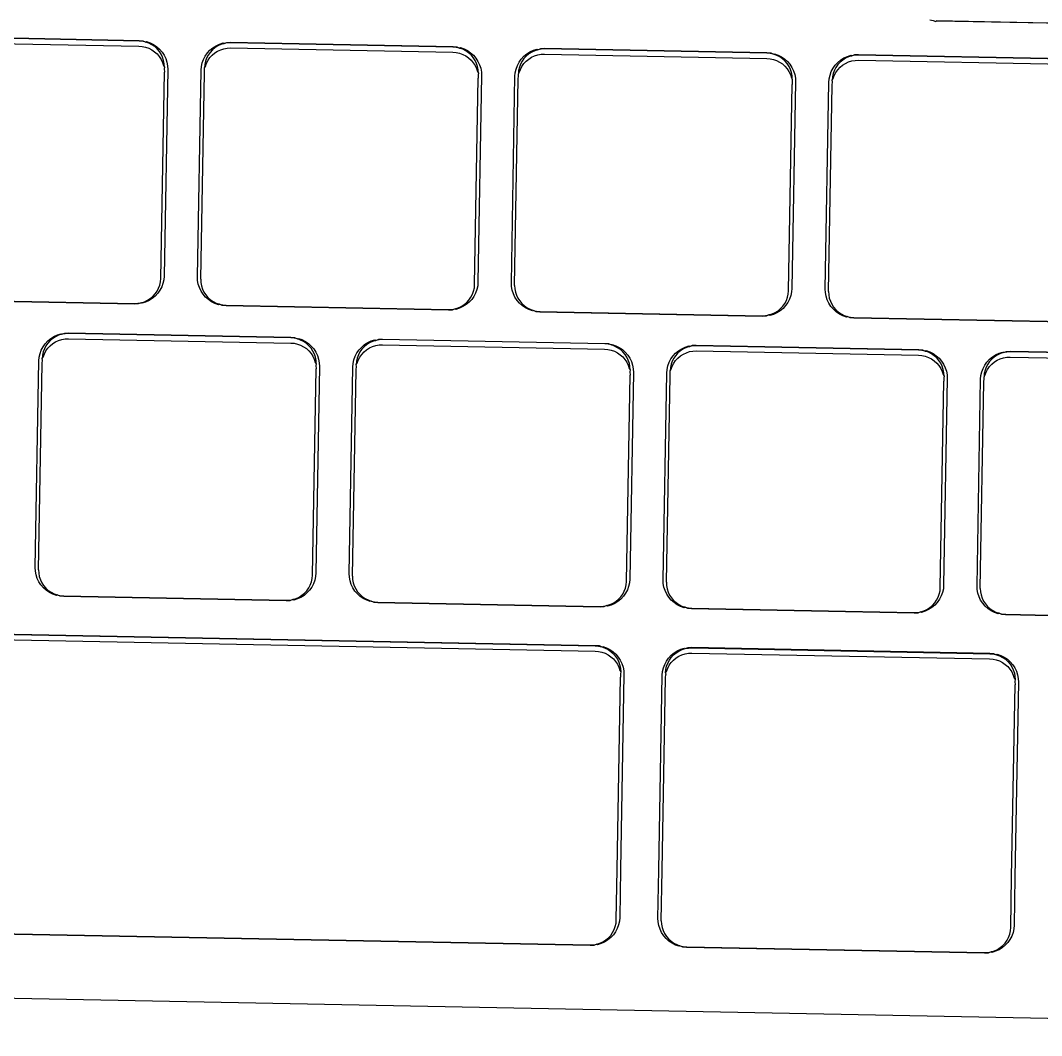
# Model space of a CAD drawing. Header units: millimetres. Extents: x -9564 to 100156, y -26854 to 24346.
# Drawn here: x 64309.3 to 64363.5, y -3054.6 to -3000.7 of the extents above; entities that cross this region are included whole.
import ezdxf

# ---------------------------------------------------------------- set-up
doc = ezdxf.new("R2010")
doc.units = ezdxf.units.MM
doc.header["$LTSCALE"] = 100
doc.layers.add('Muebles', color=112, linetype='Continuous')

msp = doc.modelspace()

# ---------------------------------------------------------------- linework, layer by layer
at = {"layer": 'Muebles'}
for p, q in [((64357.592, -3000.619), (64357.768, -3000.657)), ((64357.768, -3000.657), (64357.914, -3000.707)), ((64357.914, -3000.707), (64357.947, -3000.672)), ((64357.947, -3000.672), (64369.752, -3000.902)), ((64369.737, -3000.937), (64357.947, -3000.672)), ((64303.762, -3001.483), (64315.579, -3001.713)), ((64303.762, -3001.791), (64315.568, -3002.021)), ((64315.573, -3001.748), (64303.767, -3001.518)), ((64315.752, -3001.763), (64315.573, -3001.748)), ((64315.579, -3001.713), (64315.776, -3001.73)), ((64315.927, -3001.801), (64315.752, -3001.763)), ((64315.776, -3001.73), (64315.927, -3001.801)), ((64315.927, -3001.801), (64315.974, -3001.773)), ((64316.096, -3001.862), (64315.927, -3001.801)), ((64315.974, -3001.773), (64316.165, -3001.841)), ((64320.243, -3001.817), (64320.44, -3001.808)), ((64320.44, -3001.808), (64332.257, -3002.039)), ((64315.568, -3002.021), (64315.747, -3002.037)), ((64315.747, -3002.037), (64315.922, -3002.074)), ((64315.922, -3002.074), (64316.091, -3002.135)), ((64316.091, -3002.135), (64316.251, -3002.216)), ((64316.256, -3001.943), (64316.096, -3001.862)), ((64316.165, -3001.841), (64316.345, -3001.933)), ((64316.251, -3002.216), (64316.399, -3002.317)), ((64316.404, -3002.044), (64316.256, -3001.943)), ((64316.345, -3001.933), (64316.512, -3002.047)), ((64316.399, -3002.317), (64316.532, -3002.436)), ((64316.537, -3002.163), (64316.404, -3002.044)), ((64316.512, -3002.047), (64316.662, -3002.181)), ((64316.653, -3002.298), (64316.537, -3002.163)), ((64316.75, -3002.447), (64316.653, -3002.298)), ((64316.662, -3002.181), (64316.793, -3002.334)), ((64316.793, -3002.334), (64316.903, -3002.502)), ((64319.205, -3002.381), (64319.341, -3002.234)), ((64319.346, -3002.351), (64319.244, -3002.496)), ((64319.341, -3002.234), (64319.495, -3002.105)), ((64319.467, -3002.22), (64319.346, -3002.351)), ((64319.604, -3002.106), (64319.467, -3002.22)), ((64319.495, -3002.105), (64319.666, -3001.997)), ((64319.599, -3002.379), (64319.75, -3002.284)), ((64319.755, -3002.011), (64319.604, -3002.106)), ((64319.666, -3001.997), (64319.85, -3001.913)), ((64319.75, -3002.284), (64319.913, -3002.209)), ((64319.918, -3001.936), (64319.755, -3002.011)), ((64319.85, -3001.913), (64320.043, -3001.852)), ((64319.913, -3002.209), (64320.084, -3002.156)), ((64320.089, -3001.883), (64319.918, -3001.936)), ((64320.043, -3001.852), (64320.089, -3001.883)), ((64320.084, -3002.156), (64320.261, -3002.124)), ((64320.089, -3001.883), (64320.243, -3001.817)), ((64320.265, -3001.851), (64320.089, -3001.883)), ((64320.261, -3002.124), (64320.44, -3002.116)), ((64320.445, -3001.843), (64320.265, -3001.851)), ((64320.44, -3002.116), (64332.245, -3002.347)), ((64332.25, -3002.074), (64320.445, -3001.843)), ((64332.245, -3002.347), (64332.425, -3002.362)), ((64332.429, -3002.089), (64332.25, -3002.074)), ((64332.257, -3002.039), (64332.453, -3002.055)), ((64332.605, -3002.126), (64332.429, -3002.089)), ((64332.453, -3002.055), (64332.605, -3002.126)), ((64332.605, -3002.126), (64332.652, -3002.098)), ((64332.774, -3002.187), (64332.605, -3002.126)), ((64332.652, -3002.098), (64332.843, -3002.166)), ((64332.934, -3002.268), (64332.774, -3002.187)), ((64332.843, -3002.166), (64333.023, -3002.258)), ((64333.081, -3002.369), (64332.934, -3002.268)), ((64333.023, -3002.258), (64333.19, -3002.372)), ((64336.173, -3002.43), (64336.344, -3002.323)), ((64336.433, -3002.336), (64336.282, -3002.432)), ((64336.344, -3002.323), (64336.527, -3002.238)), ((64336.595, -3002.261), (64336.433, -3002.336)), ((64336.527, -3002.238), (64336.721, -3002.177)), ((64336.766, -3002.208), (64336.595, -3002.261)), ((64336.721, -3002.177), (64336.766, -3002.208)), ((64336.766, -3002.208), (64336.92, -3002.142)), ((64336.943, -3002.177), (64336.766, -3002.208)), ((64336.92, -3002.142), (64337.117, -3002.133)), ((64337.123, -3002.168), (64336.943, -3002.177)), ((64337.117, -3002.133), (64348.935, -3002.364)), ((64348.928, -3002.399), (64337.123, -3002.168)), ((64316.532, -3002.436), (64316.648, -3002.572)), ((64316.648, -3002.572), (64316.745, -3002.72)), ((64316.745, -3002.72), (64316.822, -3002.881)), ((64316.827, -3002.608), (64316.75, -3002.447)), ((64316.822, -3002.881), (64316.877, -3003.049)), ((64316.881, -3002.776), (64316.827, -3002.608)), ((64316.913, -3002.95), (64316.881, -3002.776)), ((64316.903, -3002.502), (64316.989, -3002.682)), ((64316.989, -3002.682), (64317.051, -3002.872)), ((64317.051, -3002.872), (64317.087, -3003.068)), ((64318.928, -3002.909), (64318.996, -3002.721)), ((64318.996, -3002.721), (64319.089, -3002.544)), ((64319.101, -3002.819), (64319.063, -3002.992)), ((64319.089, -3002.544), (64319.205, -3002.381)), ((64319.161, -3002.653), (64319.101, -3002.819)), ((64319.157, -3002.926), (64319.239, -3002.769)), ((64319.244, -3002.496), (64319.161, -3002.653)), ((64319.239, -3002.769), (64319.341, -3002.624)), ((64319.341, -3002.624), (64319.462, -3002.493)), ((64319.462, -3002.493), (64319.599, -3002.379)), ((64332.425, -3002.362), (64332.6, -3002.4)), ((64332.6, -3002.4), (64332.769, -3002.46)), ((64332.769, -3002.46), (64332.929, -3002.541)), ((64332.929, -3002.541), (64333.077, -3002.642)), ((64333.077, -3002.642), (64333.21, -3002.761)), ((64333.214, -3002.488), (64333.081, -3002.369)), ((64333.19, -3002.372), (64333.34, -3002.507)), ((64333.21, -3002.761), (64333.326, -3002.897)), ((64333.33, -3002.624), (64333.214, -3002.488)), ((64333.326, -3002.897), (64333.423, -3003.046)), ((64333.428, -3002.773), (64333.33, -3002.624)), ((64333.34, -3002.507), (64333.471, -3002.659)), ((64333.504, -3002.933), (64333.428, -3002.773)), ((64333.471, -3002.659), (64333.58, -3002.827)), ((64333.58, -3002.827), (64333.667, -3003.007)), ((64335.674, -3003.046), (64335.767, -3002.87)), ((64335.767, -3002.87), (64335.882, -3002.706)), ((64335.921, -3002.821), (64335.839, -3002.978)), ((64335.882, -3002.706), (64336.018, -3002.559)), ((64336.024, -3002.676), (64335.921, -3002.821)), ((64336.018, -3002.559), (64336.173, -3002.43)), ((64336.019, -3002.949), (64336.14, -3002.818)), ((64336.145, -3002.545), (64336.024, -3002.676)), ((64336.14, -3002.818), (64336.277, -3002.705)), ((64336.282, -3002.432), (64336.145, -3002.545)), ((64336.277, -3002.705), (64336.428, -3002.609)), ((64336.428, -3002.609), (64336.591, -3002.534)), ((64336.591, -3002.534), (64336.762, -3002.481)), ((64336.762, -3002.481), (64336.938, -3002.45)), ((64336.938, -3002.45), (64337.118, -3002.442)), ((64337.118, -3002.442), (64348.923, -3002.672)), ((64348.923, -3002.672), (64349.102, -3002.687)), ((64349.107, -3002.414), (64348.928, -3002.399)), ((64348.935, -3002.364), (64349.131, -3002.38)), ((64349.102, -3002.687), (64349.278, -3002.725)), ((64349.283, -3002.452), (64349.107, -3002.414)), ((64349.131, -3002.38), (64349.283, -3002.452)), ((64349.278, -3002.725), (64349.447, -3002.785)), ((64349.283, -3002.452), (64349.33, -3002.423)), ((64349.452, -3002.512), (64349.283, -3002.452)), ((64349.33, -3002.423), (64349.521, -3002.491)), ((64349.447, -3002.785), (64349.607, -3002.866)), ((64349.611, -3002.593), (64349.452, -3002.512)), ((64349.521, -3002.491), (64349.701, -3002.583)), ((64349.607, -3002.866), (64349.754, -3002.967)), ((64349.759, -3002.694), (64349.611, -3002.593)), ((64349.701, -3002.583), (64349.868, -3002.697)), ((64349.892, -3002.813), (64349.759, -3002.694)), ((64349.868, -3002.697), (64350.018, -3002.832)), ((64350.008, -3002.949), (64349.892, -3002.813)), ((64350.018, -3002.832), (64350.149, -3002.984)), ((64352.56, -3003.031), (64352.696, -3002.884)), ((64352.696, -3002.884), (64352.851, -3002.755)), ((64352.822, -3002.871), (64352.702, -3003.001)), ((64352.96, -3002.757), (64352.822, -3002.871)), ((64352.851, -3002.755), (64353.022, -3002.648)), ((64353.111, -3002.661), (64352.96, -3002.757)), ((64353.022, -3002.648), (64353.205, -3002.563)), ((64353.106, -3002.934), (64353.268, -3002.859)), ((64353.273, -3002.586), (64353.111, -3002.661)), ((64353.205, -3002.563), (64353.398, -3002.502)), ((64353.268, -3002.859), (64353.439, -3002.806)), ((64353.444, -3002.533), (64353.273, -3002.586)), ((64353.398, -3002.502), (64353.444, -3002.533)), ((64353.439, -3002.806), (64353.616, -3002.775)), ((64353.444, -3002.533), (64353.598, -3002.467)), ((64353.621, -3002.502), (64353.444, -3002.533)), ((64353.598, -3002.467), (64353.795, -3002.458)), ((64353.616, -3002.775), (64353.796, -3002.767)), ((64353.8, -3002.494), (64353.621, -3002.502)), ((64353.795, -3002.458), (64365.612, -3002.689)), ((64353.796, -3002.767), (64365.601, -3002.997)), ((64365.606, -3002.724), (64353.8, -3002.494)), ((64316.724, -3014.36), (64316.917, -3003.4)), ((64316.877, -3003.049), (64316.922, -3003.127)), ((64317.096, -3003.261), (64316.903, -3014.233)), ((64316.922, -3003.127), (64316.908, -3003.223)), ((64316.908, -3003.223), (64316.917, -3003.4)), ((64316.922, -3003.127), (64316.913, -3002.95)), ((64317.087, -3003.068), (64317.096, -3003.261)), ((64318.675, -3014.267), (64318.869, -3003.296)), ((64318.85, -3014.402), (64319.043, -3003.441)), ((64318.869, -3003.296), (64318.885, -3003.103)), ((64318.885, -3003.103), (64318.928, -3002.909)), ((64319.043, -3003.441), (64319.058, -3003.265)), ((64319.063, -3002.992), (64319.048, -3003.168)), ((64319.048, -3003.168), (64319.096, -3003.092)), ((64319.058, -3003.265), (64319.048, -3003.168)), ((64319.096, -3003.092), (64319.157, -3002.926)), ((64333.423, -3003.046), (64333.499, -3003.206)), ((64333.499, -3003.206), (64333.554, -3003.374)), ((64333.559, -3003.101), (64333.504, -3002.933)), ((64333.554, -3003.374), (64333.6, -3003.452)), ((64333.591, -3003.275), (64333.559, -3003.101)), ((64333.6, -3003.452), (64333.591, -3003.275)), ((64333.667, -3003.007), (64333.728, -3003.197)), ((64333.728, -3003.197), (64333.764, -3003.393)), ((64333.764, -3003.393), (64333.774, -3003.586)), ((64335.547, -3003.621), (64335.563, -3003.428)), ((64335.563, -3003.428), (64335.606, -3003.234)), ((64335.606, -3003.234), (64335.674, -3003.046)), ((64335.74, -3003.317), (64335.726, -3003.493)), ((64335.726, -3003.493), (64335.774, -3003.418)), ((64335.779, -3003.144), (64335.74, -3003.317)), ((64335.774, -3003.418), (64335.834, -3003.251)), ((64335.839, -3002.978), (64335.779, -3003.144)), ((64335.834, -3003.251), (64335.917, -3003.094)), ((64335.917, -3003.094), (64336.019, -3002.949)), ((64349.754, -3002.967), (64349.887, -3003.086)), ((64349.887, -3003.086), (64350.003, -3003.222)), ((64350.003, -3003.222), (64350.101, -3003.371)), ((64350.105, -3003.098), (64350.008, -3002.949)), ((64350.101, -3003.371), (64350.177, -3003.531)), ((64350.182, -3003.258), (64350.105, -3003.098)), ((64350.149, -3002.984), (64350.258, -3003.152)), ((64350.237, -3003.426), (64350.182, -3003.258)), ((64350.269, -3003.6), (64350.237, -3003.426)), ((64350.258, -3003.152), (64350.345, -3003.332)), ((64350.345, -3003.332), (64350.406, -3003.522)), ((64352.284, -3003.559), (64352.352, -3003.371)), ((64352.352, -3003.371), (64352.445, -3003.195)), ((64352.445, -3003.195), (64352.56, -3003.031)), ((64352.517, -3003.303), (64352.456, -3003.47)), ((64352.512, -3003.576), (64352.594, -3003.419)), ((64352.599, -3003.146), (64352.517, -3003.303)), ((64352.594, -3003.419), (64352.697, -3003.274)), ((64352.702, -3003.001), (64352.599, -3003.146)), ((64352.697, -3003.274), (64352.818, -3003.144)), ((64352.818, -3003.144), (64352.955, -3003.03)), ((64352.955, -3003.03), (64353.106, -3002.934)), ((64333.402, -3014.685), (64333.595, -3003.725)), ((64333.774, -3003.586), (64333.58, -3014.558)), ((64333.6, -3003.452), (64333.586, -3003.548)), ((64333.586, -3003.548), (64333.595, -3003.725)), ((64335.353, -3014.592), (64335.547, -3003.621)), ((64335.527, -3014.727), (64335.721, -3003.766)), ((64335.721, -3003.766), (64335.736, -3003.59)), ((64335.736, -3003.59), (64335.726, -3003.493)), ((64350.177, -3003.531), (64350.232, -3003.699)), ((64350.232, -3003.699), (64350.277, -3003.777)), ((64350.452, -3003.911), (64350.258, -3014.883)), ((64350.277, -3003.777), (64350.264, -3003.873)), ((64350.264, -3003.873), (64350.273, -3004.05)), ((64350.277, -3003.777), (64350.269, -3003.6)), ((64350.406, -3003.522), (64350.442, -3003.718)), ((64350.442, -3003.718), (64350.452, -3003.911)), ((64352.031, -3014.918), (64352.224, -3003.946)), ((64352.224, -3003.946), (64352.241, -3003.753)), ((64352.241, -3003.753), (64352.284, -3003.559)), ((64352.399, -3004.092), (64352.413, -3003.915)), ((64352.418, -3003.642), (64352.403, -3003.818)), ((64352.403, -3003.818), (64352.451, -3003.743)), ((64352.413, -3003.915), (64352.403, -3003.818)), ((64352.456, -3003.47), (64352.418, -3003.642)), ((64352.451, -3003.743), (64352.512, -3003.576)), ((64350.079, -3015.011), (64350.273, -3004.05)), ((64352.205, -3015.052), (64352.399, -3004.092)), ((64316.903, -3014.233), (64316.886, -3014.426)), ((64318.685, -3014.461), (64318.675, -3014.267)), ((64316.61, -3014.876), (64316.671, -3014.709)), ((64316.671, -3014.709), (64316.709, -3014.537)), ((64316.775, -3014.807), (64316.682, -3014.984)), ((64316.709, -3014.537), (64316.724, -3014.36)), ((64316.843, -3014.62), (64316.775, -3014.807)), ((64316.886, -3014.426), (64316.843, -3014.62)), ((64318.721, -3014.657), (64318.685, -3014.461)), ((64318.783, -3014.846), (64318.721, -3014.657)), ((64318.85, -3014.402), (64318.858, -3014.578)), ((64318.858, -3014.578), (64318.89, -3014.753)), ((64318.89, -3014.753), (64318.945, -3014.921)), ((64333.387, -3014.862), (64333.402, -3014.685)), ((64333.564, -3014.751), (64333.521, -3014.945)), ((64333.58, -3014.558), (64333.564, -3014.751)), ((64335.363, -3014.786), (64335.353, -3014.592)), ((64335.399, -3014.982), (64335.363, -3014.786)), ((64335.527, -3014.727), (64335.536, -3014.904)), ((64316.168, -3015.422), (64316.305, -3015.308)), ((64316.431, -3015.295), (64316.276, -3015.424)), ((64316.305, -3015.308), (64316.425, -3015.178)), ((64316.425, -3015.178), (64316.528, -3015.033)), ((64316.567, -3015.148), (64316.431, -3015.295)), ((64316.528, -3015.033), (64316.61, -3014.876)), ((64316.682, -3014.984), (64316.567, -3015.148)), ((64318.869, -3015.027), (64318.783, -3014.846)), ((64318.978, -3015.195), (64318.869, -3015.027)), ((64318.945, -3014.921), (64319.022, -3015.081)), ((64319.109, -3015.347), (64318.978, -3015.195)), ((64319.022, -3015.081), (64319.119, -3015.23)), ((64319.259, -3015.482), (64319.109, -3015.347)), ((64319.119, -3015.23), (64319.235, -3015.365)), ((64319.235, -3015.365), (64319.368, -3015.485)), ((64333.103, -3015.503), (64333.206, -3015.358)), ((64333.206, -3015.358), (64333.288, -3015.201)), ((64333.36, -3015.309), (64333.245, -3015.473)), ((64333.288, -3015.201), (64333.349, -3015.034)), ((64333.349, -3015.034), (64333.387, -3014.862)), ((64333.453, -3015.132), (64333.36, -3015.309)), ((64333.521, -3014.945), (64333.453, -3015.132)), ((64335.46, -3015.172), (64335.399, -3014.982)), ((64335.547, -3015.352), (64335.46, -3015.172)), ((64335.536, -3014.904), (64335.568, -3015.078)), ((64335.656, -3015.52), (64335.547, -3015.352)), ((64335.568, -3015.078), (64335.623, -3015.246)), ((64335.623, -3015.246), (64335.699, -3015.406)), ((64349.966, -3015.526), (64350.026, -3015.359)), ((64350.026, -3015.359), (64350.064, -3015.187)), ((64350.064, -3015.187), (64350.079, -3015.011)), ((64350.199, -3015.27), (64350.131, -3015.457)), ((64350.242, -3015.076), (64350.199, -3015.27)), ((64350.258, -3014.883), (64350.242, -3015.076)), ((64352.04, -3015.111), (64352.031, -3014.918)), ((64352.076, -3015.307), (64352.04, -3015.111)), ((64352.138, -3015.497), (64352.076, -3015.307)), ((64352.205, -3015.052), (64352.214, -3015.229)), ((64352.214, -3015.229), (64352.246, -3015.403)), ((64315.332, -3015.72), (64303.515, -3015.49)), ((64303.521, -3015.455), (64315.327, -3015.685)), ((64315.327, -3015.685), (64315.506, -3015.677)), ((64315.529, -3015.712), (64315.332, -3015.72)), ((64315.506, -3015.677), (64315.683, -3015.646)), ((64315.683, -3015.646), (64315.529, -3015.712)), ((64315.683, -3015.646), (64315.854, -3015.593)), ((64315.729, -3015.676), (64315.683, -3015.646)), ((64315.922, -3015.616), (64315.729, -3015.676)), ((64315.854, -3015.593), (64316.016, -3015.518)), ((64316.106, -3015.531), (64315.922, -3015.616)), ((64316.016, -3015.518), (64316.168, -3015.422)), ((64316.276, -3015.424), (64316.106, -3015.531)), ((64319.426, -3015.596), (64319.259, -3015.482)), ((64319.368, -3015.485), (64319.516, -3015.586)), ((64319.607, -3015.688), (64319.426, -3015.596)), ((64319.516, -3015.586), (64319.675, -3015.667)), ((64319.798, -3015.756), (64319.607, -3015.688)), ((64319.675, -3015.667), (64319.844, -3015.727)), ((64319.844, -3015.727), (64319.798, -3015.756)), ((64319.844, -3015.727), (64320.02, -3015.765)), ((64319.996, -3015.799), (64319.844, -3015.727)), ((64320.193, -3015.815), (64319.996, -3015.799)), ((64320.02, -3015.765), (64320.199, -3015.78)), ((64332.01, -3016.045), (64320.193, -3015.815)), ((64320.199, -3015.78), (64332.004, -3016.01)), ((64332.361, -3015.971), (64332.532, -3015.918)), ((64332.532, -3015.918), (64332.694, -3015.843)), ((64332.783, -3015.856), (64332.6, -3015.941)), ((64332.694, -3015.843), (64332.845, -3015.747)), ((64332.954, -3015.749), (64332.783, -3015.856)), ((64332.845, -3015.747), (64332.982, -3015.633)), ((64333.109, -3015.62), (64332.954, -3015.749)), ((64332.982, -3015.633), (64333.103, -3015.503)), ((64333.245, -3015.473), (64333.109, -3015.62)), ((64335.787, -3015.672), (64335.656, -3015.52)), ((64335.699, -3015.406), (64335.797, -3015.555)), ((64335.937, -3015.807), (64335.787, -3015.672)), ((64335.797, -3015.555), (64335.913, -3015.69)), ((64335.913, -3015.69), (64336.046, -3015.81)), ((64336.104, -3015.921), (64335.937, -3015.807)), ((64336.046, -3015.81), (64336.193, -3015.911)), ((64336.284, -3016.013), (64336.104, -3015.921)), ((64336.193, -3015.911), (64336.353, -3015.992)), ((64349.66, -3015.958), (64349.781, -3015.828)), ((64349.781, -3015.828), (64349.883, -3015.683)), ((64349.923, -3015.798), (64349.786, -3015.945)), ((64349.883, -3015.683), (64349.966, -3015.526)), ((64350.038, -3015.634), (64349.923, -3015.798)), ((64350.131, -3015.457), (64350.038, -3015.634)), ((64352.224, -3015.677), (64352.138, -3015.497)), ((64352.334, -3015.845), (64352.224, -3015.677)), ((64352.246, -3015.403), (64352.301, -3015.571)), ((64352.301, -3015.571), (64352.377, -3015.731)), ((64352.465, -3015.997), (64352.334, -3015.845)), ((64352.377, -3015.731), (64352.474, -3015.88)), ((64352.474, -3015.88), (64352.591, -3016.016)), ((64332.004, -3016.01), (64332.184, -3016.002)), ((64332.207, -3016.037), (64332.01, -3016.045)), ((64332.184, -3016.002), (64332.361, -3015.971)), ((64332.361, -3015.971), (64332.207, -3016.037)), ((64332.407, -3016.002), (64332.361, -3015.971)), ((64332.6, -3015.941), (64332.407, -3016.002)), ((64336.475, -3016.081), (64336.284, -3016.013)), ((64336.353, -3015.992), (64336.522, -3016.052)), ((64336.522, -3016.052), (64336.475, -3016.081)), ((64336.522, -3016.052), (64336.698, -3016.09)), ((64336.674, -3016.124), (64336.522, -3016.052)), ((64336.87, -3016.14), (64336.674, -3016.124)), ((64336.698, -3016.09), (64336.877, -3016.105)), ((64348.687, -3016.371), (64336.87, -3016.14)), ((64336.877, -3016.105), (64348.682, -3016.335)), ((64348.682, -3016.335), (64348.862, -3016.327)), ((64348.884, -3016.362), (64348.687, -3016.371)), ((64348.862, -3016.327), (64349.038, -3016.296)), ((64349.038, -3016.296), (64348.884, -3016.362)), ((64349.038, -3016.296), (64349.21, -3016.243)), ((64349.084, -3016.327), (64349.038, -3016.296)), ((64349.278, -3016.266), (64349.084, -3016.327)), ((64349.21, -3016.243), (64349.372, -3016.168)), ((64349.461, -3016.181), (64349.278, -3016.266)), ((64349.372, -3016.168), (64349.523, -3016.072)), ((64349.632, -3016.074), (64349.461, -3016.181)), ((64349.523, -3016.072), (64349.66, -3015.958)), ((64349.786, -3015.945), (64349.632, -3016.074)), ((64352.615, -3016.132), (64352.465, -3015.997)), ((64352.591, -3016.016), (64352.724, -3016.135)), ((64352.782, -3016.246), (64352.615, -3016.132)), ((64352.724, -3016.135), (64352.871, -3016.236)), ((64352.962, -3016.338), (64352.782, -3016.246)), ((64352.871, -3016.236), (64353.031, -3016.317)), ((64353.153, -3016.406), (64352.962, -3016.338)), ((64353.031, -3016.317), (64353.2, -3016.377)), ((64353.2, -3016.377), (64353.153, -3016.406)), ((64353.2, -3016.377), (64353.376, -3016.415)), ((64353.352, -3016.449), (64353.2, -3016.377)), ((64353.548, -3016.465), (64353.352, -3016.449)), ((64353.376, -3016.415), (64353.555, -3016.43)), ((64353.555, -3016.43), (64365.36, -3016.661)), ((64365.365, -3016.696), (64353.548, -3016.465)), ((64310.726, -3017.674), (64310.88, -3017.546)), ((64310.989, -3017.547), (64310.852, -3017.661)), ((64310.88, -3017.546), (64311.051, -3017.438)), ((64311.14, -3017.452), (64310.989, -3017.547)), ((64311.051, -3017.438), (64311.234, -3017.353)), ((64311.302, -3017.377), (64311.14, -3017.452)), ((64311.234, -3017.353), (64311.428, -3017.293)), ((64311.474, -3017.323), (64311.302, -3017.377)), ((64311.428, -3017.293), (64311.474, -3017.323)), ((64311.474, -3017.323), (64311.628, -3017.258)), ((64311.65, -3017.292), (64311.474, -3017.323)), ((64311.628, -3017.258), (64311.825, -3017.249)), ((64311.83, -3017.284), (64311.65, -3017.292)), ((64311.825, -3017.249), (64323.642, -3017.479)), ((64323.635, -3017.514), (64311.83, -3017.284)), ((64323.814, -3017.529), (64323.635, -3017.514)), ((64323.642, -3017.479), (64323.838, -3017.496)), ((64323.99, -3017.567), (64323.814, -3017.529)), ((64323.838, -3017.496), (64323.99, -3017.567)), ((64323.99, -3017.567), (64324.037, -3017.539)), ((64324.037, -3017.539), (64324.228, -3017.607)), ((64310.381, -3018.162), (64310.474, -3017.985)), ((64310.474, -3017.985), (64310.589, -3017.822)), ((64310.629, -3017.937), (64310.546, -3018.094)), ((64310.589, -3017.822), (64310.726, -3017.674)), ((64310.624, -3018.21), (64310.726, -3018.065)), ((64310.731, -3017.792), (64310.629, -3017.937)), ((64310.726, -3018.065), (64310.847, -3017.934)), ((64310.852, -3017.661), (64310.731, -3017.792)), ((64310.847, -3017.934), (64310.984, -3017.82)), ((64310.984, -3017.82), (64311.135, -3017.725)), ((64311.135, -3017.725), (64311.298, -3017.65)), ((64311.298, -3017.65), (64311.469, -3017.596)), ((64311.469, -3017.596), (64311.646, -3017.565)), ((64311.646, -3017.565), (64311.825, -3017.557)), ((64311.825, -3017.557), (64323.63, -3017.787)), ((64323.63, -3017.787), (64323.809, -3017.802)), ((64323.809, -3017.802), (64323.985, -3017.84)), ((64323.985, -3017.84), (64324.154, -3017.9)), ((64324.159, -3017.627), (64323.99, -3017.567)), ((64324.154, -3017.9), (64324.314, -3017.982)), ((64324.319, -3017.709), (64324.159, -3017.627)), ((64324.228, -3017.607), (64324.408, -3017.698)), ((64324.314, -3017.982), (64324.461, -3018.083)), ((64324.466, -3017.81), (64324.319, -3017.709)), ((64324.408, -3017.698), (64324.575, -3017.813)), ((64324.461, -3018.083), (64324.594, -3018.202)), ((64324.599, -3017.929), (64324.466, -3017.81)), ((64324.575, -3017.813), (64324.725, -3017.947)), ((64324.715, -3018.064), (64324.599, -3017.929)), ((64324.813, -3018.213), (64324.715, -3018.064)), ((64324.725, -3017.947), (64324.856, -3018.1)), ((64327.267, -3018.147), (64327.403, -3017.999)), ((64327.403, -3017.999), (64327.558, -3017.871)), ((64327.53, -3017.986), (64327.409, -3018.117)), ((64327.667, -3017.872), (64327.53, -3017.986)), ((64327.558, -3017.871), (64327.729, -3017.763)), ((64327.662, -3018.145), (64327.813, -3018.05)), ((64327.818, -3017.777), (64327.667, -3017.872)), ((64327.729, -3017.763), (64327.912, -3017.678)), ((64327.813, -3018.05), (64327.975, -3017.975)), ((64327.98, -3017.702), (64327.818, -3017.777)), ((64327.912, -3017.678), (64328.106, -3017.618)), ((64327.975, -3017.975), (64328.147, -3017.921)), ((64328.151, -3017.648), (64327.98, -3017.702)), ((64328.106, -3017.618), (64328.151, -3017.648)), ((64328.147, -3017.921), (64328.323, -3017.89)), ((64328.151, -3017.648), (64328.305, -3017.583)), ((64328.328, -3017.617), (64328.151, -3017.648)), ((64328.305, -3017.583), (64328.502, -3017.574)), ((64328.323, -3017.89), (64328.503, -3017.882)), ((64328.508, -3017.609), (64328.328, -3017.617)), ((64328.502, -3017.574), (64340.319, -3017.804)), ((64328.503, -3017.882), (64340.308, -3018.112)), ((64340.313, -3017.839), (64328.508, -3017.609)), ((64340.492, -3017.854), (64340.313, -3017.839)), ((64340.319, -3017.804), (64340.516, -3017.821)), ((64340.668, -3017.892), (64340.492, -3017.854)), ((64340.516, -3017.821), (64340.668, -3017.892)), ((64340.668, -3017.892), (64340.714, -3017.864)), ((64340.837, -3017.952), (64340.668, -3017.892)), ((64340.714, -3017.864), (64340.906, -3017.932)), ((64340.996, -3018.034), (64340.837, -3017.952)), ((64340.906, -3017.932), (64341.086, -3018.024)), ((64341.144, -3018.135), (64340.996, -3018.034)), ((64341.086, -3018.024), (64341.253, -3018.138)), ((64344.236, -3018.196), (64344.406, -3018.088)), ((64344.406, -3018.088), (64344.59, -3018.003)), ((64344.658, -3018.027), (64344.496, -3018.102)), ((64344.59, -3018.003), (64344.783, -3017.943)), ((64344.829, -3017.973), (64344.658, -3018.027)), ((64344.783, -3017.943), (64344.829, -3017.973)), ((64344.829, -3017.973), (64344.983, -3017.908)), ((64345.006, -3017.942), (64344.829, -3017.973)), ((64344.983, -3017.908), (64345.18, -3017.899)), ((64345.185, -3017.934), (64345.006, -3017.942)), ((64345.18, -3017.899), (64356.997, -3018.129)), ((64356.991, -3018.164), (64345.185, -3017.934)), ((64310.254, -3018.736), (64310.27, -3018.544)), ((64310.27, -3018.544), (64310.313, -3018.349)), ((64310.313, -3018.349), (64310.381, -3018.162)), ((64310.448, -3018.433), (64310.433, -3018.609)), ((64310.433, -3018.609), (64310.481, -3018.533)), ((64310.443, -3018.706), (64310.433, -3018.609)), ((64310.486, -3018.26), (64310.448, -3018.433)), ((64310.481, -3018.533), (64310.542, -3018.367)), ((64310.546, -3018.094), (64310.486, -3018.26)), ((64310.542, -3018.367), (64310.624, -3018.21)), ((64324.594, -3018.202), (64324.711, -3018.337)), ((64324.711, -3018.337), (64324.808, -3018.486)), ((64324.808, -3018.486), (64324.884, -3018.646)), ((64324.889, -3018.373), (64324.813, -3018.213)), ((64324.856, -3018.1), (64324.965, -3018.268)), ((64324.944, -3018.542), (64324.889, -3018.373)), ((64324.976, -3018.716), (64324.944, -3018.542)), ((64324.965, -3018.268), (64325.052, -3018.448)), ((64325.052, -3018.448), (64325.113, -3018.638)), ((64326.991, -3018.674), (64327.059, -3018.487)), ((64327.059, -3018.487), (64327.152, -3018.31)), ((64327.163, -3018.585), (64327.125, -3018.758)), ((64327.152, -3018.31), (64327.267, -3018.147)), ((64327.224, -3018.419), (64327.163, -3018.585)), ((64327.219, -3018.692), (64327.302, -3018.535)), ((64327.306, -3018.262), (64327.224, -3018.419)), ((64327.302, -3018.535), (64327.404, -3018.39)), ((64327.409, -3018.117), (64327.306, -3018.262)), ((64327.404, -3018.39), (64327.525, -3018.259)), ((64327.525, -3018.259), (64327.662, -3018.145)), ((64340.308, -3018.112), (64340.487, -3018.127)), ((64340.487, -3018.127), (64340.663, -3018.165)), ((64340.663, -3018.165), (64340.832, -3018.225)), ((64340.832, -3018.225), (64340.992, -3018.307)), ((64340.992, -3018.307), (64341.139, -3018.408)), ((64341.139, -3018.408), (64341.272, -3018.527)), ((64341.277, -3018.254), (64341.144, -3018.135)), ((64341.253, -3018.138), (64341.403, -3018.272)), ((64341.272, -3018.527), (64341.388, -3018.662)), ((64341.393, -3018.389), (64341.277, -3018.254)), ((64341.49, -3018.538), (64341.393, -3018.389)), ((64341.403, -3018.272), (64341.534, -3018.425)), ((64341.567, -3018.698), (64341.49, -3018.538)), ((64341.534, -3018.425), (64341.643, -3018.593)), ((64341.643, -3018.593), (64341.729, -3018.773)), ((64343.83, -3018.635), (64343.945, -3018.472)), ((64343.984, -3018.587), (64343.902, -3018.744)), ((64343.945, -3018.472), (64344.081, -3018.324)), ((64344.087, -3018.442), (64343.984, -3018.587)), ((64344.081, -3018.324), (64344.236, -3018.196)), ((64344.082, -3018.715), (64344.203, -3018.584)), ((64344.207, -3018.311), (64344.087, -3018.442)), ((64344.203, -3018.584), (64344.34, -3018.47)), ((64344.344, -3018.197), (64344.207, -3018.311)), ((64344.34, -3018.47), (64344.491, -3018.375)), ((64344.496, -3018.102), (64344.344, -3018.197)), ((64344.491, -3018.375), (64344.653, -3018.3)), ((64344.653, -3018.3), (64344.824, -3018.246)), ((64344.824, -3018.246), (64345.001, -3018.215)), ((64345.001, -3018.215), (64345.181, -3018.207)), ((64345.181, -3018.207), (64356.986, -3018.437)), ((64356.986, -3018.437), (64357.165, -3018.452)), ((64357.17, -3018.179), (64356.991, -3018.164)), ((64356.997, -3018.129), (64357.194, -3018.146)), ((64357.165, -3018.452), (64357.341, -3018.49)), ((64357.345, -3018.217), (64357.17, -3018.179)), ((64357.194, -3018.146), (64357.345, -3018.217)), ((64357.341, -3018.49), (64357.51, -3018.55)), ((64357.345, -3018.217), (64357.392, -3018.189)), ((64357.514, -3018.277), (64357.345, -3018.217)), ((64357.392, -3018.189), (64357.583, -3018.257)), ((64357.51, -3018.55), (64357.669, -3018.632)), ((64357.674, -3018.359), (64357.514, -3018.277)), ((64357.583, -3018.257), (64357.764, -3018.349)), ((64357.669, -3018.632), (64357.817, -3018.733)), ((64357.822, -3018.46), (64357.674, -3018.359)), ((64357.764, -3018.349), (64357.93, -3018.463)), ((64357.955, -3018.579), (64357.822, -3018.46)), ((64357.93, -3018.463), (64358.08, -3018.597)), ((64358.071, -3018.714), (64357.955, -3018.579)), ((64358.08, -3018.597), (64358.211, -3018.75)), ((64360.759, -3018.649), (64360.914, -3018.521)), ((64361.022, -3018.522), (64360.885, -3018.636)), ((64360.914, -3018.521), (64361.084, -3018.413)), ((64361.173, -3018.427), (64361.022, -3018.522)), ((64361.084, -3018.413), (64361.268, -3018.329)), ((64361.168, -3018.7), (64361.331, -3018.625)), ((64361.336, -3018.352), (64361.173, -3018.427)), ((64361.268, -3018.329), (64361.461, -3018.268)), ((64361.331, -3018.625), (64361.502, -3018.571)), ((64361.507, -3018.298), (64361.336, -3018.352)), ((64361.461, -3018.268), (64361.507, -3018.298)), ((64361.502, -3018.571), (64361.679, -3018.54)), ((64361.507, -3018.298), (64361.661, -3018.233)), ((64361.684, -3018.267), (64361.507, -3018.298)), ((64361.661, -3018.233), (64361.858, -3018.224)), ((64361.679, -3018.54), (64361.858, -3018.532)), ((64361.863, -3018.259), (64361.684, -3018.267)), ((64361.858, -3018.224), (64373.675, -3018.454)), ((64361.858, -3018.532), (64373.664, -3018.762)), ((64373.668, -3018.489), (64361.863, -3018.259)), ((64310.06, -3029.708), (64310.254, -3018.736)), ((64310.235, -3029.842), (64310.428, -3018.882)), ((64310.428, -3018.882), (64310.443, -3018.706)), ((64324.786, -3030.126), (64324.98, -3019.166)), ((64324.884, -3018.646), (64324.939, -3018.815)), ((64324.939, -3018.815), (64324.985, -3018.893)), ((64325.159, -3019.027), (64324.965, -3029.999)), ((64324.985, -3018.893), (64324.971, -3018.989)), ((64324.971, -3018.989), (64324.98, -3019.166)), ((64324.985, -3018.893), (64324.976, -3018.716)), ((64325.113, -3018.638), (64325.149, -3018.834)), ((64325.149, -3018.834), (64325.159, -3019.027)), ((64326.738, -3030.033), (64326.932, -3019.062)), ((64326.932, -3019.062), (64326.948, -3018.869)), ((64326.948, -3018.869), (64326.991, -3018.674)), ((64327.106, -3019.207), (64327.121, -3019.031)), ((64327.125, -3018.758), (64327.11, -3018.934)), ((64327.11, -3018.934), (64327.159, -3018.858)), ((64327.121, -3019.031), (64327.11, -3018.934)), ((64327.159, -3018.858), (64327.219, -3018.692)), ((64341.388, -3018.662), (64341.485, -3018.811)), ((64341.485, -3018.811), (64341.562, -3018.971)), ((64341.562, -3018.971), (64341.617, -3019.14)), ((64341.622, -3018.867), (64341.567, -3018.698)), ((64341.617, -3019.14), (64341.662, -3019.218)), ((64341.654, -3019.041), (64341.622, -3018.867)), ((64341.662, -3019.218), (64341.654, -3019.041)), ((64341.729, -3018.773), (64341.791, -3018.963)), ((64341.791, -3018.963), (64341.827, -3019.159)), ((64341.827, -3019.159), (64341.837, -3019.352)), ((64343.626, -3019.194), (64343.669, -3018.999)), ((64343.669, -3018.999), (64343.737, -3018.812)), ((64343.737, -3018.812), (64343.83, -3018.635)), ((64343.803, -3019.083), (64343.788, -3019.259)), ((64343.841, -3018.91), (64343.803, -3019.083)), ((64343.836, -3019.183), (64343.897, -3019.017)), ((64343.902, -3018.744), (64343.841, -3018.91)), ((64343.897, -3019.017), (64343.979, -3018.86)), ((64343.979, -3018.86), (64344.082, -3018.715)), ((64357.817, -3018.733), (64357.95, -3018.852)), ((64357.95, -3018.852), (64358.066, -3018.987)), ((64358.066, -3018.987), (64358.163, -3019.136)), ((64358.168, -3018.863), (64358.071, -3018.714)), ((64358.163, -3019.136), (64358.24, -3019.296)), ((64358.245, -3019.023), (64358.168, -3018.863)), ((64358.211, -3018.75), (64358.321, -3018.918)), ((64358.3, -3019.192), (64358.245, -3019.023)), ((64358.321, -3018.918), (64358.407, -3019.098)), ((64358.407, -3019.098), (64358.469, -3019.288)), ((64360.346, -3019.324), (64360.415, -3019.137)), ((64360.415, -3019.137), (64360.507, -3018.96)), ((64360.507, -3018.96), (64360.623, -3018.797)), ((64360.58, -3019.069), (64360.519, -3019.235)), ((64360.662, -3018.912), (64360.58, -3019.069)), ((64360.623, -3018.797), (64360.759, -3018.649)), ((64360.657, -3019.185), (64360.759, -3019.04)), ((64360.764, -3018.767), (64360.662, -3018.912)), ((64360.759, -3019.04), (64360.88, -3018.909)), ((64360.885, -3018.636), (64360.764, -3018.767)), ((64360.88, -3018.909), (64361.017, -3018.795)), ((64361.017, -3018.795), (64361.168, -3018.7)), ((64326.912, -3030.167), (64327.106, -3019.207)), ((64341.464, -3030.451), (64341.658, -3019.491)), ((64341.837, -3019.352), (64341.643, -3030.324)), ((64341.662, -3019.218), (64341.649, -3019.314)), ((64341.649, -3019.314), (64341.658, -3019.491)), ((64343.416, -3030.358), (64343.609, -3019.387)), ((64343.59, -3030.493), (64343.783, -3019.532)), ((64343.609, -3019.387), (64343.626, -3019.194)), ((64343.783, -3019.532), (64343.798, -3019.356)), ((64343.788, -3019.259), (64343.836, -3019.183)), ((64343.798, -3019.356), (64343.788, -3019.259)), ((64358.24, -3019.296), (64358.295, -3019.465)), ((64358.295, -3019.465), (64358.34, -3019.543)), ((64358.331, -3019.366), (64358.3, -3019.192)), ((64358.514, -3019.677), (64358.321, -3030.649)), ((64358.34, -3019.543), (64358.327, -3019.639)), ((64358.327, -3019.639), (64358.335, -3019.816)), ((64358.34, -3019.543), (64358.331, -3019.366)), ((64358.469, -3019.288), (64358.505, -3019.484)), ((64358.505, -3019.484), (64358.514, -3019.677)), ((64360.094, -3030.683), (64360.287, -3019.712)), ((64360.287, -3019.712), (64360.303, -3019.519)), ((64360.303, -3019.519), (64360.346, -3019.324)), ((64360.461, -3019.857), (64360.476, -3019.681)), ((64360.481, -3019.408), (64360.466, -3019.584)), ((64360.466, -3019.584), (64360.514, -3019.508)), ((64360.476, -3019.681), (64360.466, -3019.584)), ((64360.519, -3019.235), (64360.481, -3019.408)), ((64360.514, -3019.508), (64360.575, -3019.342)), ((64360.575, -3019.342), (64360.657, -3019.185)), ((64358.142, -3030.776), (64358.335, -3019.816)), ((64360.268, -3030.818), (64360.461, -3019.857)), ((64310.07, -3029.901), (64310.06, -3029.708)), ((64310.106, -3030.097), (64310.07, -3029.901)), ((64310.235, -3029.842), (64310.243, -3030.019)), ((64310.243, -3030.019), (64310.275, -3030.193)), ((64324.965, -3029.999), (64324.949, -3030.191)), ((64310.167, -3030.287), (64310.106, -3030.097)), ((64310.254, -3030.467), (64310.167, -3030.287)), ((64310.363, -3030.635), (64310.254, -3030.467)), ((64310.275, -3030.193), (64310.33, -3030.362)), ((64310.33, -3030.362), (64310.407, -3030.522)), ((64310.407, -3030.522), (64310.504, -3030.671)), ((64324.673, -3030.641), (64324.733, -3030.475)), ((64324.733, -3030.475), (64324.772, -3030.302)), ((64324.772, -3030.302), (64324.786, -3030.126)), ((64324.906, -3030.386), (64324.838, -3030.573)), ((64324.949, -3030.191), (64324.906, -3030.386)), ((64326.748, -3030.226), (64326.738, -3030.033)), ((64326.784, -3030.422), (64326.748, -3030.226)), ((64326.845, -3030.612), (64326.784, -3030.422)), ((64326.912, -3030.167), (64326.921, -3030.344)), ((64326.921, -3030.344), (64326.953, -3030.518)), ((64326.953, -3030.518), (64327.008, -3030.687)), ((64341.449, -3030.627), (64341.464, -3030.451)), ((64341.627, -3030.516), (64341.584, -3030.711)), ((64341.643, -3030.324), (64341.627, -3030.516)), ((64343.425, -3030.551), (64343.416, -3030.358)), ((64343.461, -3030.747), (64343.425, -3030.551)), ((64343.59, -3030.493), (64343.599, -3030.669)), ((64310.494, -3030.788), (64310.363, -3030.635)), ((64310.644, -3030.922), (64310.494, -3030.788)), ((64310.504, -3030.671), (64310.62, -3030.806)), ((64310.62, -3030.806), (64310.753, -3030.925)), ((64310.811, -3031.037), (64310.644, -3030.922)), ((64310.753, -3030.925), (64310.901, -3031.026)), ((64310.991, -3031.128), (64310.811, -3031.037)), ((64310.901, -3031.026), (64311.06, -3031.108)), ((64311.06, -3031.108), (64311.229, -3031.168)), ((64324.23, -3031.188), (64324.367, -3031.074)), ((64324.494, -3031.061), (64324.339, -3031.189)), ((64324.367, -3031.074), (64324.488, -3030.943)), ((64324.488, -3030.943), (64324.591, -3030.798)), ((64324.63, -3030.913), (64324.494, -3031.061)), ((64324.591, -3030.798), (64324.673, -3030.641)), ((64324.745, -3030.75), (64324.63, -3030.913)), ((64324.838, -3030.573), (64324.745, -3030.75)), ((64326.932, -3030.793), (64326.845, -3030.612)), ((64327.041, -3030.96), (64326.932, -3030.793)), ((64327.008, -3030.687), (64327.084, -3030.847)), ((64327.172, -3031.113), (64327.041, -3030.96)), ((64327.084, -3030.847), (64327.182, -3030.996)), ((64327.322, -3031.247), (64327.172, -3031.113)), ((64327.182, -3030.996), (64327.298, -3031.131)), ((64341.268, -3031.123), (64341.351, -3030.966)), ((64341.423, -3031.075), (64341.308, -3031.238)), ((64341.351, -3030.966), (64341.411, -3030.8)), ((64341.411, -3030.8), (64341.449, -3030.627)), ((64341.516, -3030.898), (64341.423, -3031.075)), ((64341.584, -3030.711), (64341.516, -3030.898)), ((64343.523, -3030.937), (64343.461, -3030.747)), ((64343.609, -3031.118), (64343.523, -3030.937)), ((64343.599, -3030.669), (64343.631, -3030.843)), ((64343.631, -3030.843), (64343.685, -3031.012)), ((64343.685, -3031.012), (64343.762, -3031.172)), ((64358.089, -3031.125), (64358.127, -3030.952)), ((64358.127, -3030.952), (64358.142, -3030.776)), ((64358.262, -3031.036), (64358.193, -3031.223)), ((64358.305, -3030.841), (64358.262, -3031.036)), ((64358.321, -3030.649), (64358.305, -3030.841)), ((64360.103, -3030.877), (64360.094, -3030.683)), ((64360.139, -3031.073), (64360.103, -3030.877)), ((64360.201, -3031.262), (64360.139, -3031.073)), ((64360.268, -3030.818), (64360.276, -3030.994)), ((64360.276, -3030.994), (64360.308, -3031.168)), ((64311.182, -3031.196), (64310.991, -3031.128)), ((64311.229, -3031.168), (64311.182, -3031.196)), ((64311.229, -3031.168), (64311.405, -3031.206)), ((64311.381, -3031.239), (64311.229, -3031.168)), ((64311.577, -3031.256), (64311.381, -3031.239)), ((64311.405, -3031.206), (64311.584, -3031.221)), ((64323.395, -3031.486), (64311.577, -3031.256)), ((64311.584, -3031.221), (64323.389, -3031.451)), ((64323.389, -3031.451), (64323.569, -3031.443)), ((64323.592, -3031.477), (64323.395, -3031.486)), ((64323.569, -3031.443), (64323.746, -3031.412)), ((64323.746, -3031.412), (64323.592, -3031.477)), ((64323.746, -3031.412), (64323.917, -3031.358)), ((64323.791, -3031.442), (64323.746, -3031.412)), ((64323.985, -3031.382), (64323.791, -3031.442)), ((64323.917, -3031.358), (64324.079, -3031.283)), ((64324.168, -3031.297), (64323.985, -3031.382)), ((64324.079, -3031.283), (64324.23, -3031.188)), ((64324.339, -3031.189), (64324.168, -3031.297)), ((64327.298, -3031.131), (64327.431, -3031.25)), ((64327.489, -3031.362), (64327.322, -3031.247)), ((64327.431, -3031.25), (64327.578, -3031.351)), ((64327.669, -3031.453), (64327.489, -3031.362)), ((64327.578, -3031.351), (64327.738, -3031.433)), ((64327.86, -3031.521), (64327.669, -3031.453)), ((64327.738, -3031.433), (64327.907, -3031.493)), ((64327.907, -3031.493), (64327.86, -3031.521)), ((64327.907, -3031.493), (64328.083, -3031.531)), ((64328.059, -3031.564), (64327.907, -3031.493)), ((64328.255, -3031.581), (64328.059, -3031.564)), ((64328.083, -3031.531), (64328.262, -3031.546)), ((64340.072, -3031.811), (64328.255, -3031.581)), ((64328.262, -3031.546), (64340.067, -3031.776)), ((64340.594, -3031.683), (64340.757, -3031.608)), ((64340.846, -3031.622), (64340.663, -3031.707)), ((64340.757, -3031.608), (64340.908, -3031.513)), ((64341.017, -3031.514), (64340.846, -3031.622)), ((64340.908, -3031.513), (64341.045, -3031.399)), ((64341.171, -3031.386), (64341.017, -3031.514)), ((64341.045, -3031.399), (64341.166, -3031.268)), ((64341.166, -3031.268), (64341.268, -3031.123)), ((64341.308, -3031.238), (64341.171, -3031.386)), ((64343.719, -3031.285), (64343.609, -3031.118)), ((64343.85, -3031.438), (64343.719, -3031.285)), ((64343.762, -3031.172), (64343.859, -3031.321)), ((64344, -3031.573), (64343.85, -3031.438)), ((64343.859, -3031.321), (64343.975, -3031.456)), ((64343.975, -3031.456), (64344.108, -3031.575)), ((64344.167, -3031.687), (64344, -3031.573)), ((64344.108, -3031.575), (64344.256, -3031.677)), ((64357.723, -3031.724), (64357.844, -3031.594)), ((64357.844, -3031.594), (64357.946, -3031.448)), ((64357.985, -3031.564), (64357.849, -3031.711)), ((64357.946, -3031.448), (64358.028, -3031.291)), ((64358.101, -3031.4), (64357.985, -3031.564)), ((64358.028, -3031.291), (64358.089, -3031.125)), ((64358.193, -3031.223), (64358.101, -3031.4)), ((64360.287, -3031.443), (64360.201, -3031.262)), ((64360.397, -3031.611), (64360.287, -3031.443)), ((64360.308, -3031.168), (64360.363, -3031.337)), ((64360.363, -3031.337), (64360.44, -3031.497)), ((64360.528, -3031.763), (64360.397, -3031.611)), ((64360.44, -3031.497), (64360.537, -3031.646)), ((64360.537, -3031.646), (64360.653, -3031.781)), ((64340.067, -3031.776), (64340.247, -3031.768)), ((64340.269, -3031.802), (64340.072, -3031.811)), ((64340.247, -3031.768), (64340.423, -3031.737)), ((64340.423, -3031.737), (64340.269, -3031.802)), ((64340.423, -3031.737), (64340.594, -3031.683)), ((64340.469, -3031.767), (64340.423, -3031.737)), ((64340.663, -3031.707), (64340.469, -3031.767)), ((64344.347, -3031.779), (64344.167, -3031.687)), ((64344.256, -3031.677), (64344.416, -3031.758)), ((64344.538, -3031.847), (64344.347, -3031.779)), ((64344.416, -3031.758), (64344.585, -3031.818)), ((64344.585, -3031.818), (64344.538, -3031.847)), ((64344.585, -3031.818), (64344.76, -3031.856)), ((64344.736, -3031.889), (64344.585, -3031.818)), ((64344.933, -3031.906), (64344.736, -3031.889)), ((64344.76, -3031.856), (64344.939, -3031.871)), ((64356.75, -3032.136), (64344.933, -3031.906)), ((64344.939, -3031.871), (64356.745, -3032.101)), ((64356.745, -3032.101), (64356.924, -3032.093)), ((64356.947, -3032.127), (64356.75, -3032.136)), ((64356.924, -3032.093), (64357.101, -3032.062)), ((64357.101, -3032.062), (64356.947, -3032.127)), ((64357.101, -3032.062), (64357.272, -3032.008)), ((64357.147, -3032.092), (64357.101, -3032.062)), ((64357.34, -3032.032), (64357.147, -3032.092)), ((64357.272, -3032.008), (64357.435, -3031.933)), ((64357.524, -3031.947), (64357.34, -3032.032)), ((64357.435, -3031.933), (64357.586, -3031.838)), ((64357.694, -3031.839), (64357.524, -3031.947)), ((64357.586, -3031.838), (64357.723, -3031.724)), ((64357.849, -3031.711), (64357.694, -3031.839)), ((64360.678, -3031.898), (64360.528, -3031.763)), ((64360.653, -3031.781), (64360.786, -3031.9)), ((64360.844, -3032.012), (64360.678, -3031.898)), ((64360.786, -3031.9), (64360.934, -3032.002)), ((64361.025, -3032.104), (64360.844, -3032.012)), ((64360.934, -3032.002), (64361.094, -3032.083)), ((64361.216, -3032.172), (64361.025, -3032.104)), ((64361.094, -3032.083), (64361.263, -3032.143)), ((64361.263, -3032.143), (64361.216, -3032.172)), ((64361.263, -3032.143), (64361.438, -3032.181)), ((64361.414, -3032.214), (64361.263, -3032.143)), ((64361.438, -3032.181), (64361.617, -3032.196)), ((64361.617, -3032.196), (64373.423, -3032.426)), ((64261.329, -3032.314), (64339.819, -3033.844)), ((64261.33, -3032.622), (64339.808, -3034.152)), ((64261.334, -3032.349), (64339.813, -3033.879)), ((64361.611, -3032.231), (64361.414, -3032.214)), ((64373.428, -3032.461), (64361.611, -3032.231)), ((64339.808, -3034.152), (64339.987, -3034.167)), ((64339.813, -3033.879), (64339.992, -3033.894)), ((64339.819, -3033.844), (64340.016, -3033.861)), ((64339.987, -3034.167), (64340.162, -3034.205)), ((64339.992, -3033.894), (64340.167, -3033.932)), ((64340.016, -3033.861), (64340.167, -3033.932)), ((64340.162, -3034.205), (64340.331, -3034.265)), ((64340.167, -3033.932), (64340.214, -3033.903)), ((64340.167, -3033.932), (64340.336, -3033.992)), ((64340.214, -3033.903), (64340.405, -3033.971)), ((64340.331, -3034.265), (64340.491, -3034.346)), ((64340.336, -3033.992), (64340.496, -3034.073)), ((64340.405, -3033.971), (64340.586, -3034.063)), ((64340.491, -3034.346), (64340.639, -3034.448)), ((64340.496, -3034.073), (64340.644, -3034.175)), ((64340.586, -3034.063), (64340.752, -3034.177)), ((64340.644, -3034.175), (64340.777, -3034.294)), ((64340.752, -3034.177), (64340.902, -3034.312)), ((64340.777, -3034.294), (64340.893, -3034.429)), ((64340.902, -3034.312), (64341.033, -3034.464)), ((64343.844, -3034.369), (64343.999, -3034.241)), ((64343.849, -3034.487), (64343.97, -3034.356)), ((64343.97, -3034.356), (64344.107, -3034.242)), ((64343.999, -3034.241), (64344.169, -3034.133)), ((64344.107, -3034.242), (64344.258, -3034.147)), ((64344.169, -3034.133), (64344.353, -3034.048)), ((64344.253, -3034.42), (64344.416, -3034.345)), ((64344.258, -3034.147), (64344.421, -3034.072)), ((64344.353, -3034.048), (64344.546, -3033.988)), ((64344.416, -3034.345), (64344.587, -3034.291)), ((64344.421, -3034.072), (64344.592, -3034.018)), ((64344.546, -3033.988), (64344.592, -3034.018)), ((64344.587, -3034.291), (64344.764, -3034.26)), ((64344.592, -3034.018), (64344.746, -3033.953)), ((64344.592, -3034.018), (64344.769, -3033.987)), ((64344.746, -3033.953), (64344.943, -3033.944)), ((64344.764, -3034.26), (64344.943, -3034.252)), ((64344.769, -3033.987), (64344.948, -3033.979)), ((64344.943, -3033.944), (64360.775, -3034.252)), ((64344.943, -3034.252), (64360.764, -3034.56)), ((64344.948, -3033.979), (64360.769, -3034.287)), ((64360.769, -3034.287), (64360.948, -3034.302)), ((64360.775, -3034.252), (64360.972, -3034.269)), ((64360.948, -3034.302), (64361.124, -3034.34)), ((64360.972, -3034.269), (64361.124, -3034.34)), ((64361.124, -3034.34), (64361.17, -3034.312)), ((64361.124, -3034.34), (64361.293, -3034.401)), ((64361.17, -3034.312), (64361.361, -3034.38)), ((64340.639, -3034.448), (64340.772, -3034.567)), ((64340.772, -3034.567), (64340.888, -3034.702)), ((64340.888, -3034.702), (64340.985, -3034.851)), ((64340.893, -3034.429), (64340.99, -3034.578)), ((64340.985, -3034.851), (64341.062, -3035.011)), ((64340.99, -3034.578), (64341.067, -3034.738)), ((64341.033, -3034.464), (64341.143, -3034.632)), ((64341.067, -3034.738), (64341.121, -3034.907)), ((64341.121, -3034.907), (64341.153, -3035.081)), ((64341.143, -3034.632), (64341.229, -3034.813)), ((64341.229, -3034.813), (64341.291, -3035.002)), ((64343.431, -3035.044), (64343.5, -3034.857)), ((64343.5, -3034.857), (64343.592, -3034.68)), ((64343.592, -3034.68), (64343.708, -3034.517)), ((64343.604, -3034.955), (64343.665, -3034.789)), ((64343.66, -3035.062), (64343.742, -3034.905)), ((64343.665, -3034.789), (64343.747, -3034.632)), ((64343.708, -3034.517), (64343.844, -3034.369)), ((64343.742, -3034.905), (64343.844, -3034.76)), ((64343.747, -3034.632), (64343.849, -3034.487)), ((64343.844, -3034.76), (64343.965, -3034.629)), ((64343.965, -3034.629), (64344.102, -3034.515)), ((64344.102, -3034.515), (64344.253, -3034.42)), ((64360.764, -3034.56), (64360.943, -3034.575)), ((64360.943, -3034.575), (64361.119, -3034.613)), ((64361.119, -3034.613), (64361.288, -3034.674)), ((64361.288, -3034.674), (64361.448, -3034.755)), ((64361.293, -3034.401), (64361.452, -3034.482)), ((64361.361, -3034.38), (64361.542, -3034.472)), ((64361.448, -3034.755), (64361.595, -3034.856)), ((64361.452, -3034.482), (64361.6, -3034.583)), ((64361.542, -3034.472), (64361.709, -3034.586)), ((64361.595, -3034.856), (64361.728, -3034.975)), ((64361.6, -3034.583), (64361.733, -3034.702)), ((64361.709, -3034.586), (64361.859, -3034.72)), ((64361.733, -3034.702), (64361.849, -3034.837)), ((64361.849, -3034.837), (64361.946, -3034.986)), ((64361.859, -3034.72), (64361.99, -3034.873)), ((64361.99, -3034.873), (64362.099, -3035.041)), ((64341.062, -3035.011), (64341.117, -3035.18)), ((64341.117, -3035.18), (64341.162, -3035.257)), ((64341.162, -3035.257), (64341.149, -3035.354)), ((64341.149, -3035.354), (64341.157, -3035.53)), ((64341.153, -3035.081), (64341.162, -3035.257)), ((64341.336, -3035.392), (64341.154, -3045.747)), ((64341.291, -3035.002), (64341.327, -3035.198)), ((64341.327, -3035.198), (64341.336, -3035.392)), ((64343.189, -3045.787), (64343.372, -3035.431)), ((64343.372, -3035.431), (64343.388, -3035.239)), ((64343.388, -3035.239), (64343.431, -3035.044)), ((64343.546, -3035.577), (64343.561, -3035.401)), ((64343.551, -3035.304), (64343.566, -3035.128)), ((64343.551, -3035.304), (64343.599, -3035.228)), ((64343.551, -3035.304), (64343.561, -3035.401)), ((64343.566, -3035.128), (64343.604, -3034.955)), ((64343.599, -3035.228), (64343.66, -3035.062)), ((64361.728, -3034.975), (64361.844, -3035.111)), ((64361.844, -3035.111), (64361.941, -3035.259)), ((64361.941, -3035.259), (64362.018, -3035.42)), ((64361.946, -3034.986), (64362.023, -3035.147)), ((64362.018, -3035.42), (64362.073, -3035.588)), ((64362.023, -3035.147), (64362.078, -3035.315)), ((64362.078, -3035.315), (64362.11, -3035.489)), ((64362.099, -3035.041), (64362.185, -3035.221)), ((64362.185, -3035.221), (64362.247, -3035.411)), ((64362.247, -3035.411), (64362.283, -3035.607)), ((64340.977, -3045.744), (64341.157, -3035.53)), ((64343.366, -3045.791), (64343.546, -3035.577)), ((64361.933, -3046.153), (64362.114, -3035.939)), ((64362.073, -3035.588), (64362.118, -3035.666)), ((64362.118, -3035.666), (64362.105, -3035.762)), ((64362.105, -3035.762), (64362.114, -3035.939)), ((64362.11, -3035.489), (64362.118, -3035.666)), ((64362.293, -3035.8), (64362.11, -3046.156)), ((64362.283, -3035.607), (64362.293, -3035.8)), ((64340.93, -3048.43), (64340.977, -3045.744)), ((64341.154, -3045.747), (64341.108, -3048.303)), ((64343.144, -3048.342), (64343.189, -3045.787)), ((64343.319, -3048.477), (64343.366, -3045.791)), ((64361.886, -3048.839), (64361.933, -3046.153)), ((64362.11, -3046.156), (64362.065, -3048.711)), ((64339.538, -3049.79), (64261.048, -3048.26)), ((64261.054, -3048.225), (64339.533, -3049.755)), ((64340.915, -3048.606), (64340.93, -3048.43)), ((64341.108, -3048.303), (64341.092, -3048.495)), ((64343.154, -3048.536), (64343.144, -3048.342)), ((64340.734, -3049.102), (64340.816, -3048.945)), ((64340.816, -3048.945), (64340.877, -3048.779)), ((64340.877, -3048.779), (64340.915, -3048.606)), ((64340.981, -3048.877), (64340.888, -3049.054)), ((64341.049, -3048.69), (64340.981, -3048.877)), ((64341.092, -3048.495), (64341.049, -3048.69)), ((64343.19, -3048.732), (64343.154, -3048.536)), ((64343.251, -3048.921), (64343.19, -3048.732)), ((64343.338, -3049.102), (64343.251, -3048.921)), ((64343.319, -3048.477), (64343.327, -3048.653)), ((64343.327, -3048.653), (64343.359, -3048.828)), ((64343.359, -3048.828), (64343.414, -3048.996)), ((64343.414, -3048.996), (64343.491, -3049.156)), ((64361.833, -3049.188), (64361.871, -3049.015)), ((64361.871, -3049.015), (64361.886, -3048.839)), ((64362.049, -3048.904), (64362.006, -3049.098)), ((64362.065, -3048.711), (64362.049, -3048.904)), ((64340.222, -3049.587), (64340.373, -3049.492)), ((64340.482, -3049.493), (64340.311, -3049.601)), ((64340.373, -3049.492), (64340.511, -3049.378)), ((64340.637, -3049.365), (64340.482, -3049.493)), ((64340.511, -3049.378), (64340.631, -3049.248)), ((64340.631, -3049.248), (64340.734, -3049.102)), ((64340.773, -3049.218), (64340.637, -3049.365)), ((64340.888, -3049.054), (64340.773, -3049.218)), ((64343.447, -3049.27), (64343.338, -3049.102)), ((64343.578, -3049.422), (64343.447, -3049.27)), ((64343.491, -3049.156), (64343.588, -3049.305)), ((64343.728, -3049.557), (64343.578, -3049.422)), ((64343.588, -3049.305), (64343.704, -3049.44)), ((64343.704, -3049.44), (64343.837, -3049.56)), ((64343.895, -3049.671), (64343.728, -3049.557)), ((64361.588, -3049.656), (64361.69, -3049.511)), ((64361.69, -3049.511), (64361.772, -3049.354)), ((64361.845, -3049.463), (64361.729, -3049.626)), ((64361.772, -3049.354), (64361.833, -3049.188)), ((64361.937, -3049.286), (64361.845, -3049.463)), ((64362.006, -3049.098), (64361.937, -3049.286)), ((64410.122, -3054.571), (64173.972, -3049.968)), ((64339.533, -3049.755), (64339.712, -3049.747)), ((64339.735, -3049.781), (64339.538, -3049.79)), ((64339.712, -3049.747), (64339.889, -3049.716)), ((64339.889, -3049.716), (64339.735, -3049.781)), ((64339.889, -3049.716), (64340.06, -3049.662)), ((64339.935, -3049.746), (64339.889, -3049.716)), ((64340.128, -3049.686), (64339.935, -3049.746)), ((64340.06, -3049.662), (64340.222, -3049.587)), ((64340.311, -3049.601), (64340.128, -3049.686)), ((64343.837, -3049.56), (64343.985, -3049.661)), ((64344.075, -3049.763), (64343.895, -3049.671)), ((64343.985, -3049.661), (64344.144, -3049.742)), ((64344.267, -3049.831), (64344.075, -3049.763)), ((64344.144, -3049.742), (64344.313, -3049.802)), ((64344.313, -3049.802), (64344.267, -3049.831)), ((64344.313, -3049.802), (64344.489, -3049.84)), ((64344.465, -3049.874), (64344.313, -3049.802)), ((64344.662, -3049.89), (64344.465, -3049.874)), ((64344.489, -3049.84), (64344.668, -3049.855)), ((64360.494, -3050.199), (64344.662, -3049.89)), ((64344.668, -3049.855), (64360.489, -3050.164)), ((64360.845, -3050.124), (64361.016, -3050.071)), ((64361.084, -3050.094), (64360.891, -3050.155)), ((64361.016, -3050.071), (64361.179, -3049.996)), ((64361.268, -3050.01), (64361.084, -3050.094)), ((64361.179, -3049.996), (64361.33, -3049.901)), ((64361.438, -3049.902), (64361.268, -3050.01)), ((64361.33, -3049.901), (64361.467, -3049.787)), ((64361.593, -3049.773), (64361.438, -3049.902)), ((64361.467, -3049.787), (64361.588, -3049.656)), ((64361.729, -3049.626), (64361.593, -3049.773)), ((64360.489, -3050.164), (64360.668, -3050.156)), ((64360.691, -3050.19), (64360.494, -3050.199)), ((64360.668, -3050.156), (64360.845, -3050.124)), ((64360.845, -3050.124), (64360.691, -3050.19)), ((64360.891, -3050.155), (64360.845, -3050.124))]:
    msp.add_line(p, q, dxfattribs=at)

doc.saveas('drawing.dxf')
